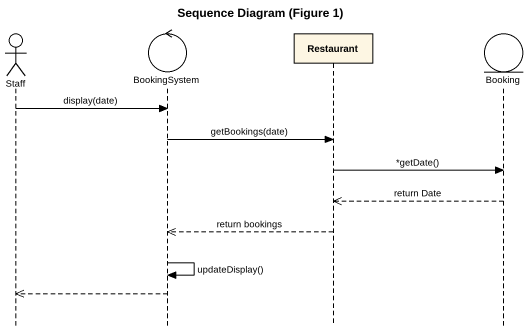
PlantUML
@startuml
title Sequence Diagram (Figure 1)
hide footbox
actor Staff
control BookingSystem
participant Restaurant
entity Booking

Staff -> BookingSystem : display(date)
BookingSystem -> Restaurant : getBookings(date)
Restaurant -> Booking : *getDate()
Booking -->> Restaurant : return Date
Restaurant -->> BookingSystem : return bookings
BookingSystem -> BookingSystem : updateDisplay()
BookingSystem -->> Staff
@enduml
